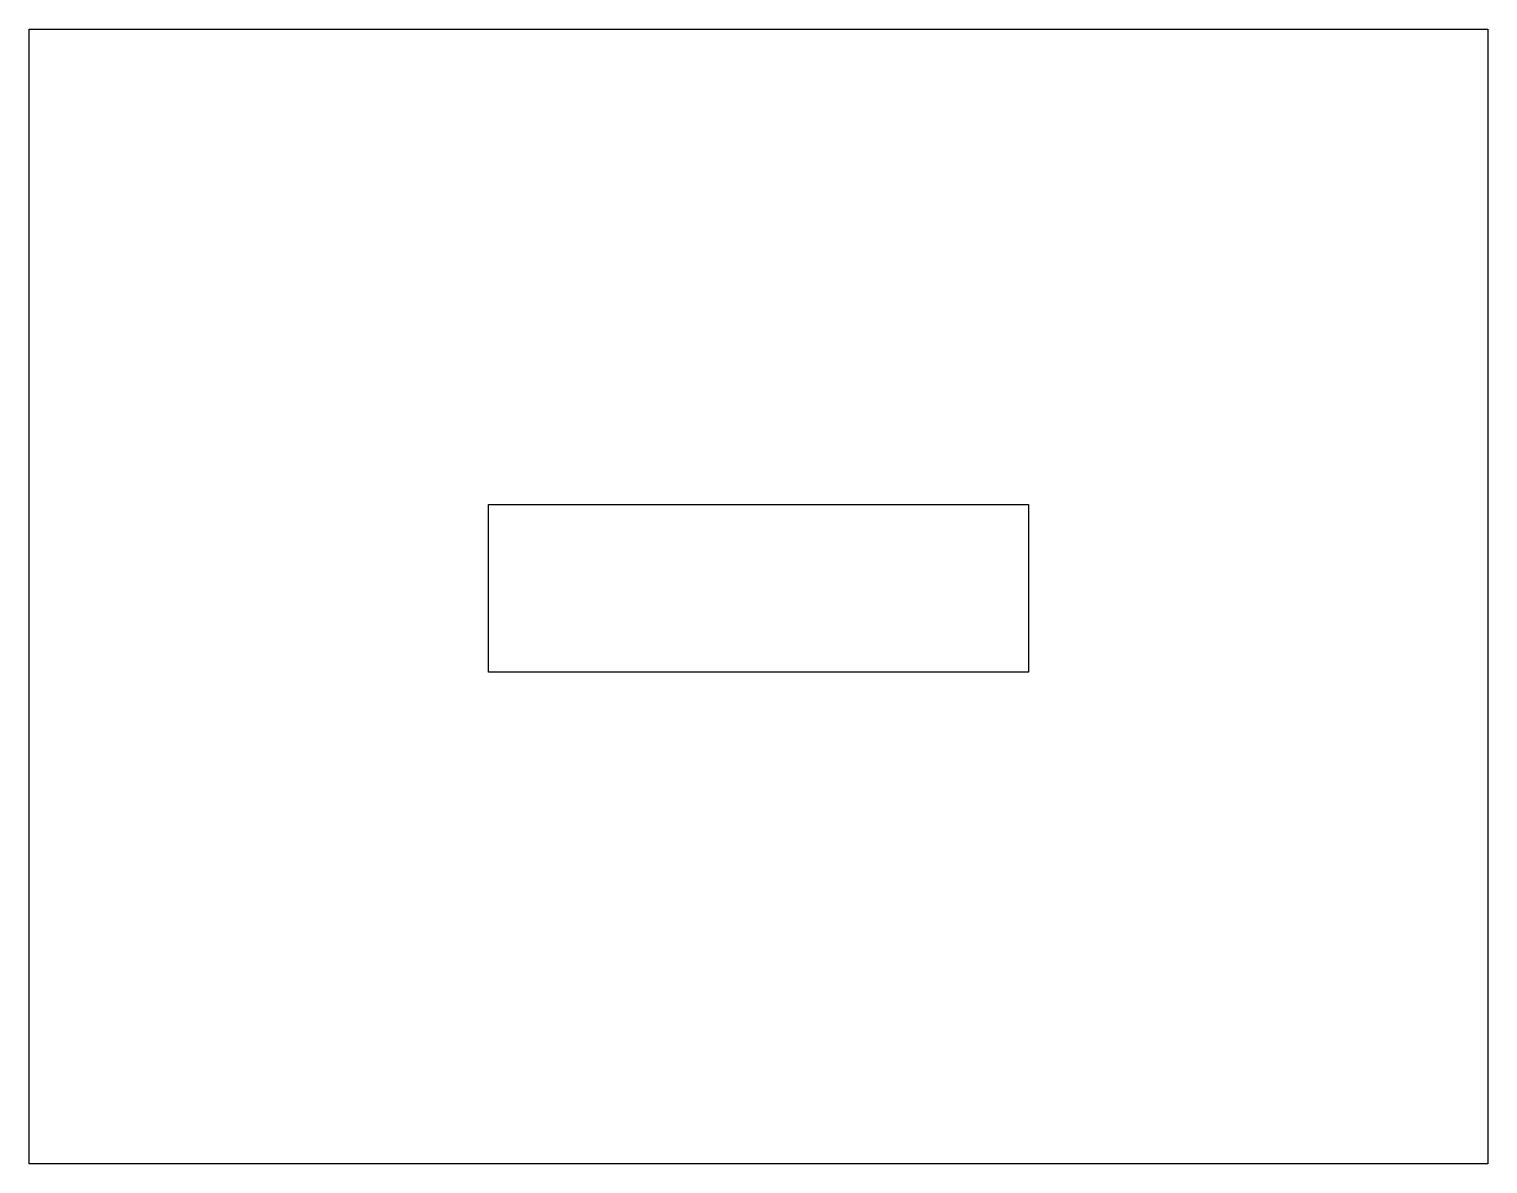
# Model space of a CAD drawing. Header units: inches. Extents: x 505 to 775, y 406 to 616.
import ezdxf

# ---------------------------------------------------------------- set-up
doc = ezdxf.new("R2010")
doc.units = ezdxf.units.IN
doc.header["$MEASUREMENT"] = 0
doc.layers.add('Layer 1', color=7, linetype='Continuous')
picture_1 = doc.add_image_def('image1.png', size_in_pixel=(100, 31))
picture_2 = doc.add_image_def('image2.png', size_in_pixel=(270, 210))

msp = doc.modelspace()

# ---------------------------------------------------------------- pictures from other files: only their frames are drawn
at = {"layer": 'Layer 1'}
image = msp.add_image(picture_2, insert=(505, 406), size_in_units=(270, 210), dxfattribs=at)
image = msp.add_image(picture_1, insert=(590, 497), size_in_units=(100, 31), dxfattribs=at)

doc.saveas('drawing.dxf')
